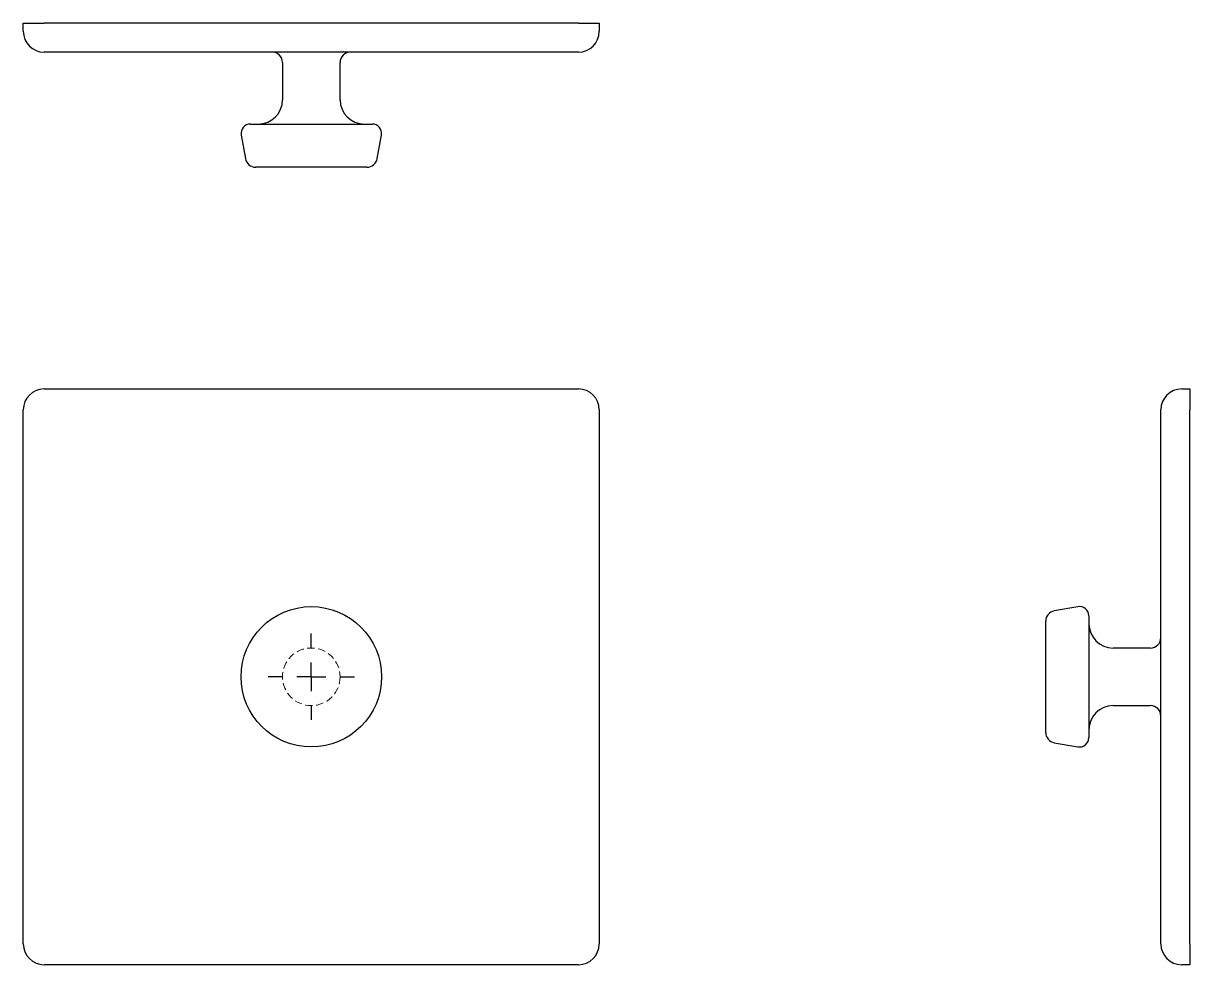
# Model space of a CAD drawing. Header units: millimetres. Extents: x 33 to 236, y 7 to 170.
import ezdxf

# ---------------------------------------------------------------- set-up
doc = ezdxf.new("R2010")
doc.units = ezdxf.units.MM
doc.linetypes.add('HIDDEN', pattern=[1.905, 1.27, -0.635])
doc.layers.add('10', color=7, linetype='Continuous')

# ---------------------------------------------------------------- blocks, each defined once
blk = doc.blocks.new('SW_CENTERMARKSYMBOL_0')
at = {"layer": '10', "color": 0}
for p, q in [((0, 5), (0, 7.5)), ((0, 0), (0, 2.5)), ((-5, 0), (-7.5, 0)), ((0, 0), (-2.5, 0)), ((0, 0), (0, -2.5)), ((0, 0), (2.5, 0)), ((5, 0), (7.5, 0)), ((0, -5), (0, -7.5))]:
    blk.add_line(p, q, dxfattribs=at)

msp = doc.modelspace()

# ---------------------------------------------------------------- linework, layer by layer
at = {"color": 7, "linetype": 'Continuous', "lineweight": 25}
for p, q in [((33, 169.12), (33, 170.5)), ((33, 170.5), (36.62, 170.5)), ((129.38, 170.5), (36.62, 170.5)), ((129.38, 170.5), (133, 170.5)), ((133, 170.5), (133, 169.12)), ((129.38, 165.5), (36.62, 165.5)), ((78, 163.69), (78, 157.22)), ((88, 157.22), (88, 163.69)), ((72.43, 153), (93.57, 153)), ((70.84, 151.1), (71.56, 147)), ((94.44, 147), (95.16, 151.1)), ((92.66, 145.5), (73.34, 145.5)), ((36.62, 107), (129.38, 107)), ((234.12, 107), (235.5, 107)), ((235.5, 107), (235.5, 103.38)), ((33, 10.62), (33, 103.38)), ((133, 103.38), (133, 10.62)), ((230.5, 10.62), (230.5, 103.38)), ((235.5, 10.62), (235.5, 103.38)), ((216.1, 69.16), (212, 68.44)), ((218, 67.57), (218, 57)), ((210.5, 57), (210.5, 66.66)), ((228.69, 62), (222.22, 62)), ((210.5, 47.34), (210.5, 57)), ((218, 57), (218, 46.43)), ((222.22, 52), (228.69, 52)), ((212, 45.56), (216.1, 44.84)), ((235.5, 10.62), (235.5, 7)), ((129.38, 7), (36.62, 7)), ((235.5, 7), (234.12, 7))]:
    msp.add_line(p, q, dxfattribs=at)
msp.add_circle((83, 57), 12.19, dxfattribs=at)
at = {"color": 7, "linetype": 'HIDDEN', "lineweight": 18}
msp.add_circle((83, 57), 5, dxfattribs=at)
at = {"color": 7, "linetype": 'Continuous', "lineweight": 25}
for centre, radius, start, end in [((36.62, 169.12), 3.62, 180, 270), ((129.38, 169.12), 3.62, 270, 0), ((76.19, 163.69), 1.81, 0, 90), ((89.81, 163.69), 1.81, 90, 180), ((73.78, 157.22), 4.22, 270, 0), ((92.22, 157.22), 4.22, 180, 270), ((72.43, 151.38), 1.62, 90, 190), ((93.57, 151.38), 1.62, 350, 90), ((73.34, 147.31), 1.81, 190, 270), ((92.66, 147.31), 1.81, 270, 350), ((36.62, 103.38), 3.62, 90, 180), ((129.38, 103.38), 3.62, 0, 90), ((234.12, 103.38), 3.62, 90, 180), ((216.38, 67.57), 1.62, 0, 100), ((212.31, 66.66), 1.81, 100, 180), ((222.22, 66.22), 4.22, 180, 270), ((228.69, 63.81), 1.81, 270, 0), ((222.22, 47.78), 4.22, 90, 180), ((228.69, 50.19), 1.81, 0, 90), ((212.31, 47.34), 1.81, 180, 260), ((216.38, 46.43), 1.62, 260, 0), ((36.62, 10.62), 3.62, 180, 270), ((129.38, 10.62), 3.62, 270, 0), ((234.12, 10.62), 3.62, 180, 270)]:
    msp.add_arc(centre, radius, start, end, dxfattribs=at)

# ---------------------------------------------------------------- block references
at = {"layer": '10'}
msp.add_blockref('SW_CENTERMARKSYMBOL_0', (83, 57), dxfattribs=at)

doc.saveas('drawing.dxf')
